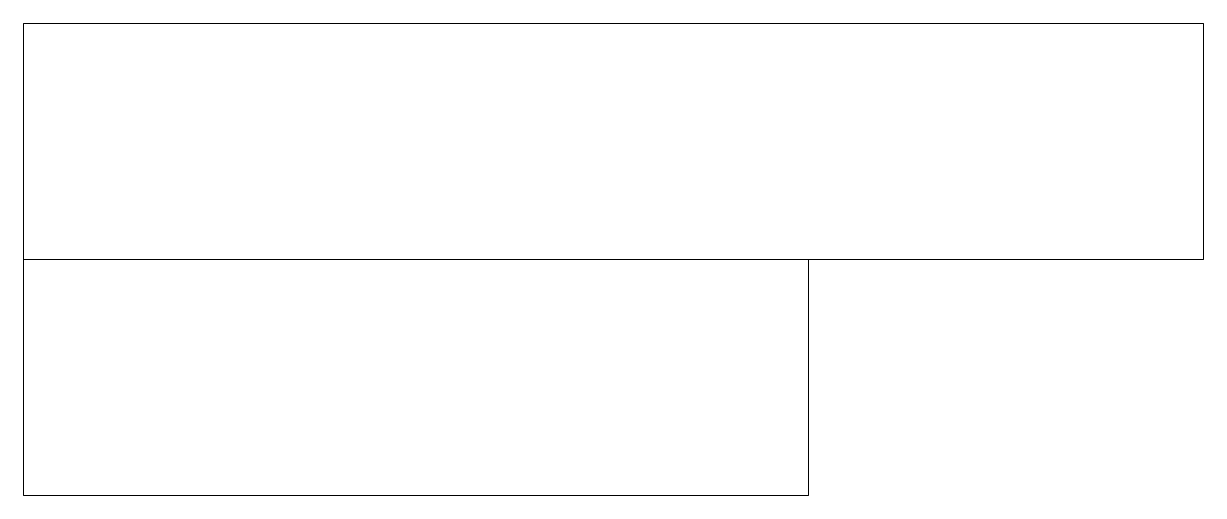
# Model space of a CAD drawing. Header units: inches. Extents: x 0 to 24, y 0 to 9.6.
import ezdxf

# ---------------------------------------------------------------- set-up
doc = ezdxf.new("R2010")
doc.units = ezdxf.units.IN
doc.header["$MEASUREMENT"] = 0
doc.layers.add('cut', color=6, linetype='Continuous', lineweight=0)

msp = doc.modelspace()

# ---------------------------------------------------------------- linework, layer by layer
at = {"layer": 'cut'}
for p, q in [((0, 9.6), (24, 9.6)), ((0, 4.8), (0, 9.6)), ((24, 9.6), (24, 4.8)), ((0, 0), (0, 4.8)), ((0, 4.8), (24, 4.8)), ((15.964, 0), (15.964, 4.8)), ((0, 0), (15.964, 0))]:
    msp.add_line(p, q, dxfattribs=at)

doc.saveas('drawing.dxf')
